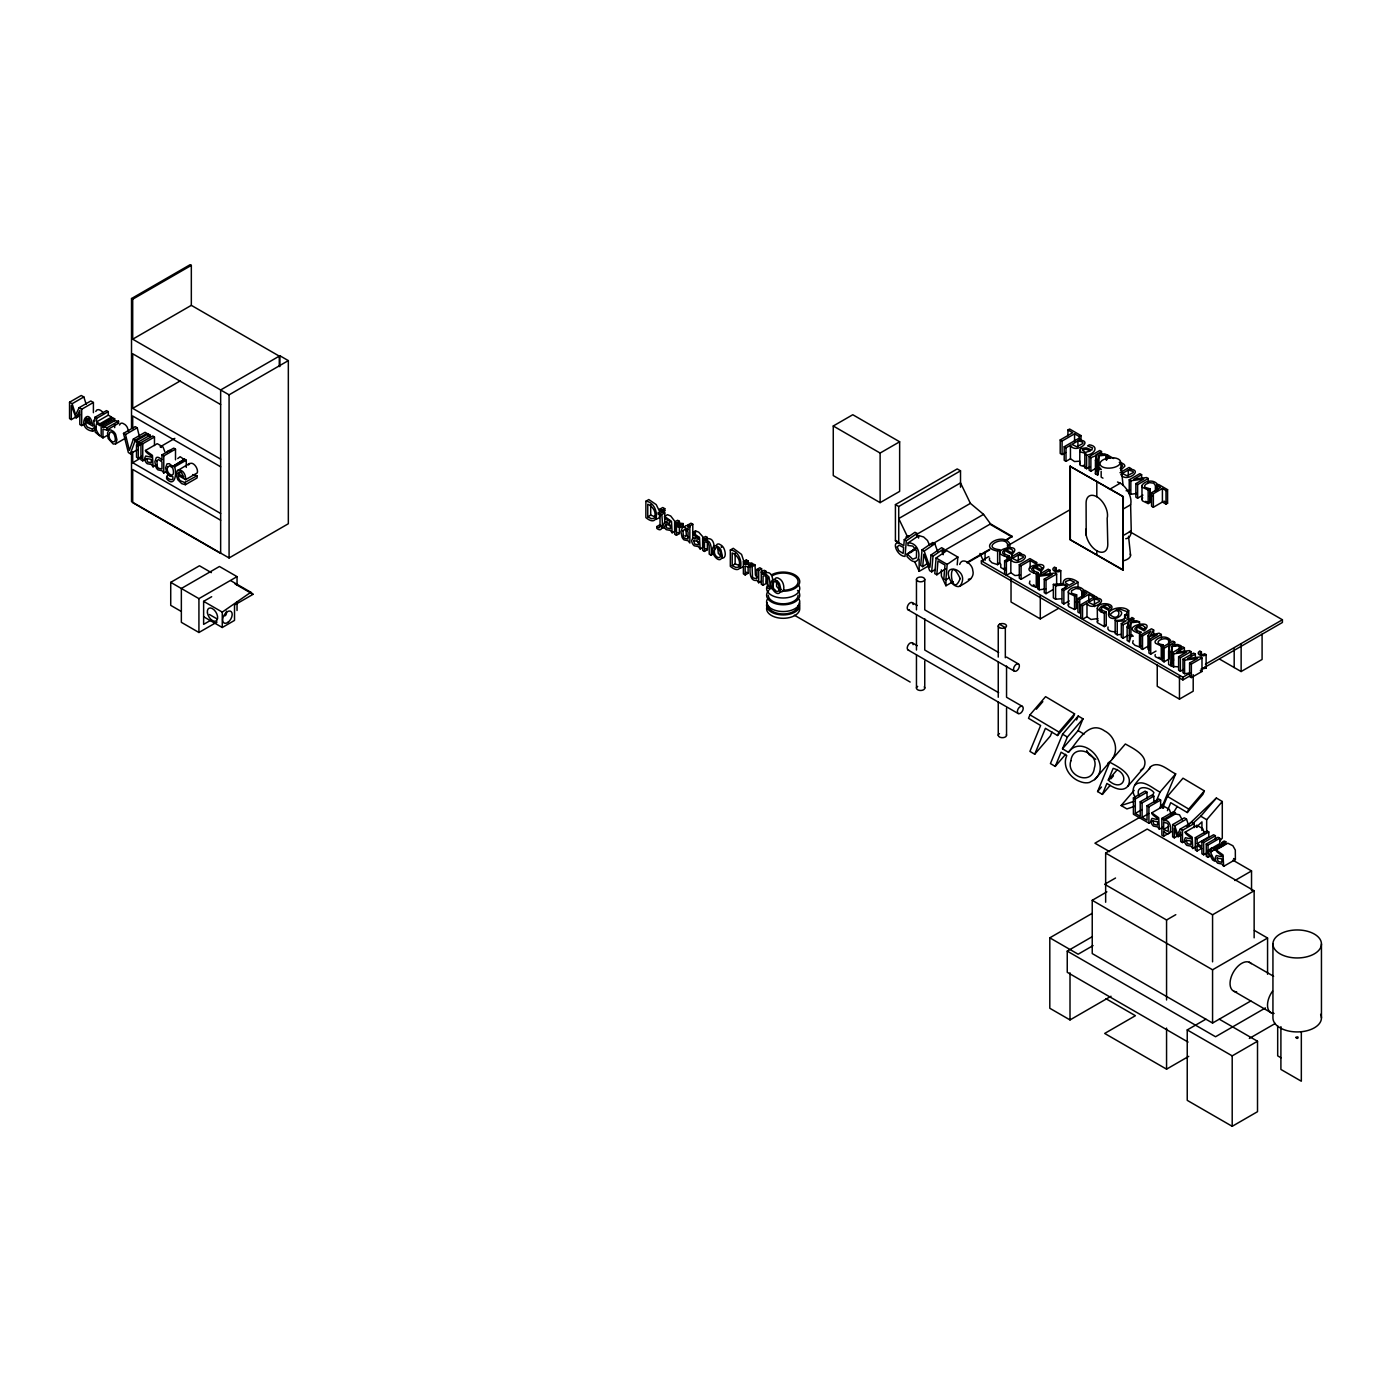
<?xml version="1.0" encoding="UTF-8"?>
<svg xmlns="http://www.w3.org/2000/svg" width="1391" height="1391" viewBox="0 0 1391 1391"><rect width="100%" height="100%" fill="white"/><g stroke="black" fill="none" stroke-linecap="round" stroke-linejoin="round"><path stroke-width="1.5" d="M1201.876 830.444L1201.963 821.872L1196.33 827.141M904.289 539.604L903.767 545.741C889.631 535.709 895.63 556.139 905.002 556.417L906.323 540.769L916.999 533.449L914.965 532.284L904.289 539.604L906.323 540.769M907.193 553.983L906.984 556.452C921.607 573.718 923.676 542.194 908.132 542.907L907.923 545.428L912.826 546.107L916.565 550.906L916.426 557.739L912.722 559.182L907.193 553.983L916.095 547.88M916.669 537.361L916.999 533.449M918.599 538.091L918.808 535.587L923.641 536.978L927.501 540.508L929.623 545.376M937.743 551.844L934.856 543.759L932.7 542.525L922.024 549.845L920.72 565.494L922.737 566.659L928.075 563.007M922.737 566.659L923.78 554.244L929.64 570.658L931.692 571.84L935.239 569.388M943.185 554.731L943.672 548.854L941.655 547.689L930.979 555.026L929.953 567.25L924.18 551.097L922.024 549.845M931.692 571.84L932.996 556.191L943.672 548.854M957.199 564.885L957.86 557.061L946.767 550.645L936.108 557.982L934.787 573.631L936.821 574.796L945.706 568.693M936.821 574.796L937.969 561.008L944.993 565.059L943.828 578.865L945.863 580.03L949.427 577.595M945.863 580.03L947.184 564.381L957.86 557.061M717.739 547.498L718.295 553.409L721.112 556.139M659.977 514.201L659.195 517.782L655.996 519.417M666.619 522.633L667.089 520.738L669.54 520.338M685.919 529.258L686.319 534.787A2.765 1.6 60 0 0 687.623 536.63L688.945 537.361M694.631 538.804L695.691 536.457L698.682 536.909M1086.18 528.893L1086.197 535.257A15.527 8.972 60 0 0 1098.247 551.497A15.527 8.972 60 0 0 1107.792 544.437L1107.166 518.287A15.162 8.763 60 0 0 1098.212 497.648A15.162 8.763 60 0 0 1086.093 502.916L1086.197 535.257M1084.824 467.689L1085.954 467.046L1080.494 465.463A4.556 2.626 0 0 1 1079.729 464.003L1079.833 449.971A5.129 2.973 0 0 1 1081.224 448.528L1086.284 447.85L1091.813 450.11L1092.491 447.919L1087.588 445.85L1089.396 444.807C1099.273 446.25 1094.717 454.196 1086.597 455.187L1084.824 454.161L1084.824 467.689L1086.597 468.715L1090.231 466.628M1079.729 464.003L1079.833 463.499A5.129 2.973 0 0 1 1080.129 462.994M85.494 420.308L86.364 418.378L88.485 418.621L91.111 423.542L85.494 420.308L88.85 418.378M178.204 473.827L179.091 471.897L181.213 472.158L183.838 477.078L178.204 473.827L181.56 471.897M1097.29 608.389C1098.507 599.886 1119.599 604.337 1109.01 610.597L1101.637 606.337L1099.881 607.971A4.173 2.417 0 0 0 1100.125 609.588L1106.28 611.936L1104.315 613.066L1100.942 612.057L1097.29 608.389L1097.429 622.733L1104.315 626.611L1106.28 625.481L1106.175 611.884M1097.29 621.916L1097.968 620.316M169.998 474.679C161.078 475.357 174.797 484.259 172.762 476.557L169.598 476.157L166.711 472.923L165.633 467.828L167.007 463.899L169.25 463.655L172.762 466.437L184.586 459.204L186.272 460.178L186.272 467.428M172.762 466.437L184.586 459.204M1095.43 473.827L1096.682 468.889L1095.795 468.367L1090.892 471.201L1089.118 470.175L1089.118 456.631L1090.892 457.656L1096.682 455.344L1095.43 460.282L1095.43 473.827L1097.655 475.113L1097.655 461.569L1098.977 455.813L1107.549 455.013L1107.549 458.874M1097.655 475.113L1098.977 469.341L1098.977 455.813M1168.979 645.476L1168.979 659.021L1164.076 661.855L1162.285 660.812L1162.285 647.284L1164.076 648.31L1168.979 645.476L1169.866 645.998L1168.614 650.936L1168.614 664.463L1170.839 665.75L1170.839 652.223L1172.161 646.45L1180.733 645.667L1180.733 649.527M1170.839 665.75L1172.161 659.995L1172.161 646.45M664.724 526.441L663.803 528.111L661.925 528.058M989.575 558.069L989.401 560.086L991.992 562.799L997.625 564.642L999.868 563.338L999.729 549.723C977.369 547.237 1011.674 531.362 1007.449 549.115L1005.849 549.462L1011.466 552.714C1015.621 550.453 1009.553 547.706 1007.31 548.941M1127.979 635.374L1123.093 638.191L1121.32 637.165L1121.32 623.62L1123.093 624.646L1128.675 622.229L1127.127 626.976L1127.127 640.521L1129.283 641.755L1129.283 628.228L1130.918 622.681L1139.507 621.864L1139.507 625.724M1129.283 641.755L1130.918 636.209L1130.918 622.681M123.486 433.383L128.355 452.544L130.389 453.727L135.257 440.182L146.977 433.418L145.064 432.305L133.345 439.069L129.415 450.388L125.503 434.548L123.486 433.383L135.205 426.62L137.222 427.785L139.674 437.678M776.578 580.673L776.578 586.376L779.708 589.975M959.703 564.398C962.329 556.226 972.639 564.485 972.744 570.223C975.282 578.83 965.545 582.481 959.929 586.254C957.078 587.489 954.122 585.315 952.122 583.438C937.065 559.669 972.309 568.884 959.929 586.254M1107.984 626.993C1106.436 631.045 1112.817 632.192 1115.669 631.601M1034.713 754.235L1045.423 728.328L1057.525 735.509L1073.139 717.339L1074.565 713.861L1045.58 696.648L1029.966 714.835L1028.523 718.312L1040.624 725.493L1029.914 751.383L1034.713 754.235L1050.327 736.048L1051.961 732.066M1057.525 735.509L1058.951 732.049L1074.565 713.861M1112.331 758.843C1119.042 749.401 1114.608 735.926 1104.576 730.901C1088.266 719.373 1077.086 742.985 1068.427 752.305L1062.515 748.793L1078.129 730.605L1082.998 718.851L1078.199 716.017L1062.585 734.205L1050.431 763.572L1055.23 766.406L1065.645 754.287M1055.23 766.406L1061.107 752.218L1066.775 755.574C1062.028 766.128 1069.696 777.778 1079.816 781.446A16.414 12.015 40.7 0 0 1089.431 782.472L1094.665 779.569L1110.279 761.381L1107.845 763.19M1062.515 748.793L1067.384 737.039L1082.998 718.851M1076.582 719.929L1078.199 716.017M1097.586 791.549L1109.74 762.181L1125.354 743.994C1133.282 748.497 1150.044 756.217 1143.472 768.093L1127.858 786.28C1122.05 792.87 1112.661 787.15 1106.906 783.446L1102.385 794.4L1097.586 791.549L1101.498 787.01M1108.297 780.108L1113.148 768.371C1131.944 773.309 1122.937 794.07 1108.297 780.108L1117.408 769.501M1152.357 796.243L1153.887 792.557C1149.383 786.558 1135.039 784.559 1138.794 795.582M1156.008 801.842L1160.059 792.053L1175.673 773.865C1168.44 770.684 1158.807 760.268 1150.548 766.754C1145.732 775.587 1127.04 784.785 1135.091 796.939M1175.673 773.865L1163.519 803.233L1159.625 807.771M1162.511 808.136L1167.379 796.382L1182.993 778.195L1204.363 790.888L1202.919 794.348L1187.305 812.535L1170.735 802.694L1167.432 810.675M1177.273 806.432L1173.03 813.439M1187.305 812.535L1188.749 809.075L1204.363 790.888M1223.628 843.954L1210.466 852.196L1214.795 861.22L1212.569 859.934L1208.031 851.675L1208.031 857.325L1206.258 856.282L1206.258 844.024L1217.977 837.26L1219.768 838.286L1219.768 843.624L1208.031 850.388L1208.031 845.05L1219.768 838.286M905.976 537.256L906.88 535.883L909.54 535.778M780.09 591.94C785.22 592.931 784.124 584.985 782.507 582.186A5.929 3.425 60 0 0 780.09 579.195L778.038 578.03A5.981 3.46 60 0 0 775.622 578.221L774.631 579.699M1222.011 842.685L1221.402 843.763M119.504 425.037L120.478 423.56A5.981 3.46 60 0 1 122.912 423.368L124.947 424.533A5.929 3.425 60 0 1 127.363 427.524L128.581 431.558M716.035 545.863L717.008 544.385A5.981 3.46 60 0 1 719.443 544.194L721.477 545.359A5.929 3.425 60 0 1 723.894 548.35C725.25 551.184 726.711 557.582 722.398 558.313M93.406 412.692L93.406 402.486L90.798 400.973L79.061 407.737L75.653 414.866L72.123 403.72L69.55 402.242L69.55 418.604L71.306 419.613L79.687 414.779M95.753 411.423C97.3 407.476 102.239 410.71 103.403 413.353M188.463 464.959C192.201 459.465 198.739 468.384 197.296 472.888L185.577 479.669L178.204 475.409L178.743 478.365A4.173 2.417 60 0 0 180.256 480.712L184.725 482.538L197.105 475.705L197.105 477.948L185.368 484.711L181.734 483.651L177.805 479.721L176.483 475.705L177.161 470.853L189.489 463.464M71.306 419.613L71.306 405.529L76.105 417.874L79.809 410.432L79.809 424.516L81.686 425.594L85.042 423.664M166.955 452.458L167.946 450.98A5.877 3.391 60 0 1 170.206 450.667A6.816 3.947 60 0 1 171.076 451.067M684.233 527.537L685.224 526.041A5.877 3.391 60 0 1 687.484 525.746A6.816 3.947 60 0 1 689.745 527.154M1194.208 827.61L1194.208 823.524L1192 822.255L1180.281 829.036L1177.586 834.287L1174.786 825.854L1172.63 824.602L1172.63 836.878L1174.3 837.834L1179.325 834.948M177.735 458.561L180.152 456.735L184.481 459.673M1174.3 837.834L1174.3 828.201L1176.838 835.921L1178.16 836.687L1180.716 831.905L1180.716 841.538L1182.472 842.563L1185.828 840.633M1127.858 786.28C1134.43 774.404 1117.668 766.684 1109.74 762.181M1222.22 842.181L1224.236 840.999L1225.801 841.764L1225.801 843.537C1220.881 848.336 1214.1 847.815 1210.466 852.196M1149.401 768.684L1150.548 766.754M1147.558 646.519L1142.533 649.423L1140.863 648.449L1140.863 634.905L1151.487 628.784L1153.643 630.019L1150.548 635.044L1159.138 633.201L1161.346 634.47L1161.346 638.33M1147.992 635.652L1149.331 636.417L1149.331 649.962L1147.992 649.18L1147.992 635.652L1150.896 631.062L1142.533 635.878L1140.863 634.905M1000.807 564.224L1000.738 567.424L1004.945 569.927M1029.914 581.021L1029.375 583.438L1031.739 585.733L1036.26 587.315L1038.208 586.185L1038.103 572.588L1032.052 570.293A4.173 2.417 0 0 1 1031.809 568.676L1033.583 567.059L1040.937 571.301C1054.917 557.861 1012.752 567.319 1036.26 573.77L1038.103 572.588M1133.143 640.625L1132.622 643.042L1134.986 645.337L1139.507 646.919L1141.455 645.789M1069.07 603.711L1068.549 604.511A5.807 3.356 0 0 0 1068.914 606.789L1074.547 609.467L1076.547 608.319L1076.547 594.774L1071.47 593.261L1071.539 590.706L1075.869 588.515L1080.094 589.071L1081.885 591.575L1081.989 597.435L1081.885 591.575L1084.006 590.48C1080.581 585.281 1071.887 586.167 1068.549 590.966A5.807 3.356 0 0 0 1068.914 593.244L1074.547 595.939L1076.547 594.774M1142.689 497.822L1142.167 498.621A5.807 3.356 0 0 0 1142.533 500.899L1148.166 503.577L1150.183 502.412L1150.183 488.884L1145.106 487.372L1144.515 485.894L1145.801 484.259L1149.505 482.625L1153.73 483.181L1155.521 485.685L1155.625 491.545M1068.427 752.305C1082.511 732.901 1112.696 764.111 1094.665 779.569M743.629 566.537L740.447 568.154M1036.33 709.219L1042.833 701.638M1110.818 778.908L1113.426 775.865M1102.385 794.4L1110.192 785.306M1134.708 806.311L1126.901 808.936L1121.146 805.528L1134.152 790.366M1186.888 826.237L1216.395 798.017L1222.289 801.529L1222.289 838.112L1219.698 841.138M1193.182 823.124L1200.781 816.204L1216.395 798.017M1206.675 832.618L1206.675 819.716L1222.289 801.529M115.644 443.868L116.931 439.834L115.644 434.305A5.929 3.425 60 0 0 113.227 431.314L111.176 430.132A5.981 3.46 60 0 0 108.759 430.323L107.524 432.949L108.15 438.53L113.227 444.042L115.644 443.868L125.694 438.061M1143.472 768.093L1140.464 770.475M1134.934 784.941C1143.193 778.456 1152.826 788.871 1160.059 792.053M1120.103 468.402L1122.415 466.194A3.408 1.965 0 0 0 1121.876 464.785L1120.555 464.038M222.264 627.497L222.264 612.11L250.832 592.27L253.058 594.322L234.523 605.033L234.523 620.403L222.264 627.497L203.625 616.735M1060.777 570.71C1058.221 573.648 1049.144 570.362 1054.5 567.093L1056.047 567.98C1052.274 569.788 1057.595 571.875 1059.229 569.806L1060.777 570.71L1060.777 584.237L1059.09 584.985M1206.119 654.622C1203.563 657.56 1194.486 654.274 1199.842 650.988L1201.389 651.892C1197.616 653.7 1202.937 655.787 1204.571 653.718L1206.119 654.622L1206.119 668.149L1201.007 669.088M908.132 542.907L918.808 535.587M907.349 554.07L916.252 547.967M910.34 552.766L915.678 549.097M924.18 551.097L934.856 543.759M1004.493 550.245L1002.72 551.879A4.173 2.417 0 0 0 1002.963 553.496L1009.118 555.844L1007.171 556.974C983.646 550.523 1025.828 541.064 1011.848 554.505L1004.493 550.245L1004.493 556.052M1136.83 626.663L1135.056 628.28A4.173 2.417 0 0 0 1135.299 629.897L1141.455 632.262L1139.507 633.374C1115.982 626.924 1158.164 617.465 1144.184 630.905L1136.83 626.663L1136.83 632.453M131.519 428.185L131.519 298.543L190.15 264.69L191.332 265.368L191.332 305.342L279.278 356.131L279.278 366.546M131.519 298.543L132.701 299.221L191.332 265.368M132.701 299.221L132.701 339.195L191.332 305.342M69.55 402.242L81.269 395.479L83.843 396.957L86.207 404.381M72.123 403.72L83.843 396.957M79.061 407.737L81.686 409.25L93.406 402.486M74.975 417.23L78.313 415.283M76.105 417.874L79.461 415.944M96.014 427.002L91.997 429.002L87.546 427.176A4.173 2.417 60 0 1 86.016 424.829L85.494 421.89L88.85 419.943M108.289 415.161L111.576 417.057L111.576 418.778L99.856 425.542L96.57 423.646C94.275 429.28 97.944 432.757 99.856 435.992L95.231 432.166L93.562 420.204L94.779 420.899L94.779 417.37L106.498 410.606L108.289 411.632L108.289 415.161L96.57 421.925L96.57 418.395L108.289 411.632M96.57 421.925L99.856 423.82L111.576 417.057M107.994 434.983L102.969 437.887L101.178 436.861L101.178 424.585L112.897 417.822L114.688 418.847L114.688 420.673L102.969 427.454L102.969 425.629L114.688 418.847M85.494 421.89L92.849 426.133C89.233 402.99 74.453 428.515 92.658 431.193L96.014 429.263M220.647 404.555L132.701 353.783L132.701 408.363L180.343 380.856M102.969 427.454L105.386 427.124A4.921 2.852 60 0 1 106.811 427.906L118.531 421.143L114.688 420.673M102.969 437.887L102.969 429.176L106.811 430.062L118.531 423.281L118.531 421.143M125.503 434.548L137.222 427.785M131.519 451.953L131.519 501.647L229.08 557.965L288.337 523.746L288.337 360.617L279.904 355.766L220.647 389.967L220.647 553.427L132.701 502.655L132.701 469.445L220.647 520.234M154.471 445.555L154.471 437L152.697 435.974L138.422 444.042L136.388 442.86L136.388 440.721L148.124 433.957L150.158 435.14L150.158 437.278M136.388 440.721L138.422 441.903L150.158 435.14M141.656 456.352L138.3 458.282L136.509 457.256L136.509 444.998L139.865 443.051M136.509 444.998L138.3 446.024L141.656 444.094M146.107 458.926L142.751 460.856L140.96 459.83L140.96 442.738L142.751 443.781L154.471 437M132.701 339.195L229.08 394.835L288.337 360.617M130.389 453.727L137.083 449.849M156.435 464.89L153.097 466.82L151.306 464.49L147.22 463.707A4.556 2.626 60 0 1 145.568 461.742L145.186 460.96A5.129 2.973 60 0 1 144.629 458.387L145.707 456.039C160.295 459.395 145.012 453.692 145.499 450.441L157.218 443.677L163.025 446.946L164.816 451.675M132.701 452.092L132.701 462.716L141.865 457.413M160.174 446.841L174.831 438.374M167.129 471.062L163.773 472.992L161.982 470.714L157.983 469.88A4.816 2.782 60 0 1 155.966 467.185L154.87 461.812L156.227 457.743A5.877 3.391 60 0 1 158.47 457.448A6.816 3.947 60 0 1 161.982 460.195L161.982 454.874L173.719 448.111L175.509 449.137L175.509 459.83M161.982 454.874L163.773 455.918L175.509 449.137M172.867 465.968L174.536 466.941L186.272 460.178M180.934 611.258L170.728 605.363L170.728 582.36L199.452 565.772L211.362 572.64M170.728 582.36L198.93 598.634L237.044 576.639L237.044 585.107M210.945 620.143L203.625 624.368L203.625 601.347L211.675 596.704M237.044 576.639L219.448 566.485L181.352 588.48L181.352 622.333L198.93 632.488L217.083 622.02M645.876 501.264C658.917 502.186 660.951 530.041 645.876 517.608L645.876 501.264L648.815 499.56L656.222 504.603L659.786 511.871M659.821 509.193L662.759 507.506L664.794 508.671L664.794 510.827L661.855 512.514L659.821 511.332L659.821 509.193L661.855 510.375L664.794 508.671M647.771 516.826L651.388 518.687L653.979 518.426C657.213 513.175 653.057 506.307 647.771 504.203L647.771 516.826L650.692 515.139L656.048 517.139M661.942 526.111L659.734 524.876L656.795 526.58L659.021 527.815L659.995 526.737L660.064 515.244L658.134 514.131L658.134 512.41L661.855 514.566L664.776 512.862L664.776 523.381M664.55 516.391L667.489 514.687L670.723 516.009L675 521.59L675.07 531.084L672.149 532.77L670.375 530.44L666.272 529.658A4.556 2.626 60 0 1 664.637 527.693L664.255 526.893A5.129 2.973 60 0 1 663.698 524.337L664.759 521.973C672.114 525.642 671.279 519.782 664.655 518.547L664.55 516.391L671.505 521.329L672.149 532.77M833.261 425.994L852.787 414.727L899.647 441.782L899.647 491.371L880.12 502.638L833.261 475.583L833.261 425.994L880.12 453.049L899.647 441.782M676.443 535.257L676.443 526.546L679.382 524.859L679.382 533.553L676.443 535.257L674.652 534.214L674.652 521.955L677.591 520.269L679.382 521.295L679.382 523.12L676.443 524.807L676.443 522.981L679.382 521.295M676.443 524.807L678.86 524.494A4.921 2.852 60 0 1 680.286 525.276L683.224 523.572L679.382 523.12M676.443 526.546L680.286 527.415L683.224 525.728L683.224 523.572M692.788 524.216L689.849 525.902L689.849 542.994L688.058 540.716L684.059 539.882A4.816 2.782 60 0 1 682.042 537.187L680.947 531.814L682.303 527.745A5.877 3.391 60 0 1 684.546 527.432A6.816 3.947 60 0 1 688.058 530.197L688.058 524.876L690.997 523.19L692.788 524.216L692.788 539.169M695.5 530.858L692.562 532.562L699.499 537.5L700.142 548.941L698.369 546.611L694.283 545.811A4.556 2.626 60 0 1 692.631 543.864L692.249 543.064A5.129 2.973 60 0 1 691.692 540.508L692.77 538.143C709.932 542.142 686.18 533.501 695.5 532.962L695.5 530.858L698.734 532.179L702.803 536.735L703.081 547.254L700.142 548.941M707.376 542.403L707.376 549.723L704.455 551.427L702.664 550.384L702.664 538.126L705.585 536.439L707.376 537.465L707.376 538.821L704.455 540.525L704.455 539.152L707.376 537.465M704.455 551.427L704.455 542.264L705.828 541.986A4.312 2.486 60 0 1 707.81 542.786L709.149 545.568L709.219 554.174L711.01 555.2L713.948 553.514C714.661 549.219 714.974 537.169 707.376 538.821M730.327 550.001C743.35 550.94 745.402 578.795 730.327 566.363L730.327 550.001L733.248 548.315L741.542 554.4L744.411 562.955M732.205 565.581L735.839 567.441L738.412 567.18C741.664 561.929 737.491 555.061 732.205 552.957L732.205 565.581L735.144 563.894L740.499 565.894M748.115 566.276L748.115 573.248L745.176 574.935L743.385 573.909L743.385 561.634L746.324 559.947L748.115 560.973L748.115 562.799L745.176 564.485L745.176 562.677L748.115 560.973M745.176 564.485L747.593 564.172A4.921 2.852 60 0 1 749.019 564.955L751.957 563.268L748.115 562.799M761.607 581.038L758.686 582.725L756.895 580.343C749.314 582.012 749.61 569.945 750.323 565.65L753.261 563.946L755.052 564.989L755.4 574.918A1.947 1.13 60 0 0 756.443 576.378L757.069 576.796M745.176 574.935L745.176 566.224L748.932 567.059L751.957 565.407L751.957 563.268M750.323 565.65L752.114 566.676L755.052 564.989M752.114 566.676L752.461 576.604A1.947 1.13 60 0 0 753.505 578.065L756.895 578.586L756.895 569.441L759.816 567.737L761.607 568.78L761.607 572.866M756.895 569.441L758.686 570.466L761.607 568.78M765.989 574.413L765.989 583.559L763.05 585.263L761.26 584.22L761.26 571.962L764.198 570.258L765.989 571.301L765.989 572.657L763.05 574.344L763.05 572.988L765.989 571.301M899.09 543.116L895.421 540.995L895.421 504.603L957.217 468.923L960.52 470.836L960.52 487.198M895.421 504.603L898.725 506.515L960.52 470.836M763.05 585.263L763.05 576.1L764.441 575.822A4.312 2.486 60 0 1 766.424 576.604L767.762 579.404L767.832 588.01L769.623 589.036L772.544 587.35C773.257 583.055 773.587 571.005 765.989 572.657M1067.94 435.783L1067.94 429.993L1069.609 429.019L1080.998 435.592L1080.998 441.399L1082.476 442.234A2.695 1.547 0 0 1 1082.824 443.52L1076.825 446.754L1071.905 444.39L1077.921 440.93L1081.103 441.469M1065.645 452.51L1062.081 454.561L1060.203 453.483L1060.203 439.939L1072.687 432.74L1067.94 429.993M1060.203 439.939L1062.081 441.034L1074.565 433.818L1079.329 436.565L1080.998 435.592M1064.202 446.772L1078.738 438.374L1080.529 439.417L1079.416 440.06C1094.334 440.947 1074.878 454.37 1070.444 445.242L1065.993 447.815L1064.202 446.772L1064.202 460.317L1065.993 461.343L1070.444 458.769L1070.444 445.242M916.095 534.718L970.396 503.368L983.559 514.374L990.531 523.885L1012.109 536.335L1004.615 541.342M1084.824 454.161L1085.954 453.501L1080.494 451.919A4.556 2.626 0 0 1 1079.729 450.475M931.135 544.646L983.559 514.374M1070.027 466.263L1123.302 496.674L1123.006 570.188L1070.027 539.604L1070.027 466.263L1123.302 496.674M1089.118 456.631L1099.725 450.493L1101.516 451.536L1101.516 455.396M1101.516 451.536L1096.89 454.196L1104.645 453.901L1107.549 455.013M1106.61 460.143L1106.61 456.283L1108.175 455.379L1113.582 458.491M941.846 551.984L990.531 523.885M914.809 561.964L919.155 571.336L928.075 566.189M1120.016 472.697L1129.092 467.446L1130.883 468.489L1129.77 469.132C1144.689 470.019 1125.232 483.442 1120.798 474.314M967.162 562.277L989.627 549.306M1004.615 540.664L1012.109 536.335M967.162 562.955L989.627 549.984M1128.275 470.002L1122.241 473.462L1127.179 475.826L1133.178 472.592A2.695 1.547 0 0 0 1132.83 471.306L1128.275 470.002L1128.275 475.792M1009.883 547.898L1009.883 544.02C1004.093 531.362 976.082 547.028 997.625 551.097L999.729 549.723M1007.449 545.237L1009.883 544.02M1190.4 675.609L1182.889 679.938L981.368 563.598L981.368 560.886L988.879 556.556M1009.536 544.629L1069.644 509.923M1109.444 489.441L1120.259 483.181A15.162 8.763 60 0 1 1130.622 504.759L1131.248 530.91A15.527 8.972 60 0 1 1125.754 538.717M941.377 569.841L941.377 575.926L945.95 585.767L953.078 581.647M1137.316 493.422L1130.848 494.274L1129.231 493.336L1129.231 479.791L1139.855 473.67L1141.628 474.679L1141.628 478.556M1141.628 474.679L1133.839 479.182L1146.567 477.548L1148.253 478.504L1148.253 482.381M1142.933 495.109L1137.629 498.187L1135.856 497.161L1135.856 483.616L1143.785 479.043L1130.848 480.73L1129.231 479.791M1004.615 560.764L1019.151 552.366L1020.942 553.409L1019.829 554.053C1034.73 554.939 1015.274 568.363 1010.84 559.234L1006.388 561.79L1004.615 560.764L1004.615 574.309M1135.856 483.616L1137.629 484.642L1148.253 478.504M1018.316 554.922L1012.3 558.382L1017.238 560.747L1023.22 557.513A2.695 1.547 0 0 0 1022.889 556.226L1018.316 554.922L1018.316 560.712M1157.625 490.38L1157.625 484.572C1154.217 479.391 1145.506 480.278 1142.167 485.076A5.807 3.356 0 0 0 1142.533 487.354L1148.166 490.032L1150.183 488.884M1157.625 484.572L1155.625 485.737L1155.521 491.475M1030.14 574.066L1021.081 579.299L1019.29 578.256L1019.29 564.711L1029.914 558.591L1036.66 562.486L1036.66 566.346M1156.999 485.372L1158.564 484.468L1167.588 489.667L1167.588 503.212L1166.006 504.116L1162.407 502.029L1153.348 507.263L1151.557 506.22L1151.557 492.692L1160.616 487.459L1156.999 485.372L1156.999 491.179M1019.29 564.711L1021.081 565.754L1030.14 560.521L1035.095 563.39L1036.66 562.486M1010.84 559.234L1010.84 572.762L1006.388 575.335L1006.388 561.79M1070.027 539.604L1123.302 570.014M1123.406 508.915L1130.622 504.759M1151.557 492.692L1153.348 493.718L1162.407 488.484L1166.006 490.571L1167.588 489.667M1045.702 588.932L1039.233 589.784L1037.616 588.845L1037.616 575.3L1048.24 569.18L1050.014 570.188L1050.014 574.066M1050.014 570.188L1042.224 574.692L1054.952 573.04L1056.638 574.014L1056.638 585.611M1053.091 589.593L1046.015 593.679L1044.241 592.67L1044.241 579.125L1052.17 574.553L1039.233 576.239L1037.616 575.3M1044.241 579.125L1046.015 580.151L1056.638 574.014M1124.032 535.066L1131.248 530.91M1069.175 600.929L1063.854 603.99L1061.976 602.912L1061.976 589.367L1067.61 586.115L1065.471 584.881L1055.613 585.681L1053.352 584.376L1053.352 597.921L1055.613 599.225L1061.524 598.739M1061.976 589.367L1063.854 590.445L1078.025 582.273L1078.025 588.08M1083.38 595.139L1083.38 591.262L1084.945 590.358L1093.952 595.557L1093.952 599.434M1011.031 578.569L1011.031 602.007L1040.294 618.891L1058.377 608.458M1093.952 595.557L1092.387 596.461L1088.77 594.374L1079.729 599.608L1079.729 613.153L1077.938 612.11L1077.938 598.582L1086.98 593.348L1083.38 591.262M1080.755 604.72L1095.291 596.339L1097.082 597.365L1095.969 598.008C1110.887 598.895 1091.413 612.318 1086.98 603.19L1082.528 605.763L1080.755 604.72L1080.755 618.265M1094.456 598.878L1088.44 602.355L1093.378 604.702L1099.359 601.468A2.695 1.547 0 0 0 1099.029 600.182L1094.456 598.878L1094.456 606.615M1086.98 603.19L1086.98 616.735L1082.528 619.291L1082.528 605.763M1128.727 610.719C1123.58 604.494 1104.054 609.119 1109.444 617.117C1116.138 622.542 1129.162 610.823 1115.999 610.093L1119.825 609.015L1127.075 611.657L1128.727 610.719L1128.727 620.386M1124.623 618.908L1124.623 615.048L1126.154 614.144L1128.118 616.578C1124.728 620.247 1128.727 621.203 1131.944 617.5L1133.717 618.526L1133.717 622.386M1121.32 623.62L1126.206 620.803L1117.234 621.273L1115.165 620.073L1115.165 633.618L1117.234 634.8L1121.372 634.383M1133.717 618.526L1129.057 621.203L1136.603 620.751L1139.507 621.864M1156.025 651.075L1150.722 654.135L1148.949 653.109L1148.949 639.582L1157.295 634.765L1149.331 636.417M1148.949 639.582L1150.722 640.59L1161.346 634.47M1163.172 644.781C1147.662 642.955 1172.891 631.757 1168.718 645.563L1168.614 641.634L1170.718 640.538C1167.31 635.357 1158.599 636.243 1155.26 641.042A5.807 3.356 0 0 0 1155.625 643.32L1161.259 645.998L1163.276 644.833L1163.276 658.378L1161.259 659.543L1155.625 656.848A5.807 3.356 0 0 1 1155.26 654.57M1162.285 647.284L1172.909 641.147L1174.699 642.173L1174.699 646.05M1174.699 642.173L1170.074 644.85L1177.829 644.537L1180.733 645.667M1177.916 666.793L1171.987 666.411L1171.987 652.883L1182.611 646.745L1184.384 647.771L1184.384 651.631M1184.384 647.771L1176.577 652.275L1189.322 650.623L1190.992 651.597L1190.992 655.457M1183.915 669.21L1180.385 671.262L1178.612 670.236L1178.612 656.708L1186.523 652.136L1173.604 653.805L1171.987 652.883M1178.612 656.708L1180.385 657.717L1190.992 651.597M1191.044 672.844L1184.576 673.696L1182.959 672.757L1182.959 659.212L1193.582 653.075L1195.356 654.1L1195.356 657.978M1195.356 654.1L1187.566 658.604L1200.294 656.952L1201.98 657.926L1201.98 671.47L1191.357 677.591L1189.583 676.582L1189.583 663.038L1197.512 658.465L1184.576 660.151L1182.959 659.212M1189.583 663.038L1191.357 664.063L1201.98 657.926M981.368 560.886L1182.889 677.226L1190.4 672.896M1205.423 664.22L1282.415 619.76L1282.415 622.472L1201.668 669.106M1157.242 665.141L1157.242 686.285L1179.464 699.117L1193.2 691.188L1193.2 674.635M1220.185 659.456L1241.137 671.54L1262.089 659.456L1262.089 634.07M1152.252 821.246L1148.914 823.176L1133.404 814.239L1133.404 797.878L1145.141 791.114L1147.019 792.209L1147.019 798.399M1133.404 797.878L1135.299 798.973L1147.019 792.209M1135.299 798.973L1135.299 813.439L1140.22 816.274L1140.22 801.807L1151.939 795.043L1153.835 796.139L1153.835 802.329M1140.22 801.807L1142.098 802.903L1153.835 796.139M1142.098 802.903L1142.098 817.369L1147.036 820.203L1147.036 805.754L1158.755 798.973L1160.633 800.068L1160.633 808.241M1135.299 813.439L1141.994 809.562M1147.036 805.754L1148.914 806.832L1160.633 800.068M1139.855 817.265L1094.943 843.189L1109.653 851.675M1142.098 817.369L1148.81 813.492M1162.702 827.28L1159.346 829.21L1157.573 826.88L1153.487 826.098A4.556 2.626 60 0 1 1151.835 824.133L1151.452 823.333A5.129 2.973 60 0 1 1150.896 820.777L1151.957 818.412C1166.562 821.785 1151.279 816.082 1151.765 812.831L1163.485 806.067L1169.292 809.319L1171.083 814.048M1172.022 831.383L1163.658 836.217L1161.868 835.191L1161.868 818.395L1173.587 811.631L1175.378 812.657L1175.378 813.944L1163.658 820.707L1163.658 819.421L1175.378 812.657M1105.654 902.237L1105.654 853.048L1147.21 829.053L1254.143 890.779L1254.143 937.83M1163.658 829.401L1163.658 822.446L1167.066 823.107A2.695 1.547 60 0 1 1168.353 824.915L1168.162 831.505L1163.658 829.401L1168.683 826.497M1172.63 824.602L1184.35 817.838L1186.506 819.09L1188.749 825.819M1174.786 825.854L1186.506 819.09M1180.281 829.036L1182.472 830.305L1194.208 823.524M1196.121 846.58L1192.783 848.51L1190.992 846.18L1186.906 845.398A4.556 2.626 60 0 1 1185.271 843.433L1184.871 842.633A5.129 2.973 60 0 1 1184.315 840.077L1185.393 837.712C1199.998 841.086 1184.697 835.365 1185.184 832.131L1196.921 825.35L1202.711 828.619L1204.502 833.348M1178.16 836.687L1181.515 834.756M1115.53 878.017L1104.68 884.276L1166.562 919.99L1175.795 914.669M1202.102 848.093L1197.077 850.996L1195.286 849.953L1195.286 837.695L1207.005 830.931L1208.796 831.957L1208.796 836.913L1197.077 843.694L1197.077 838.721L1208.796 831.957M1250.839 1000.946L1212.569 1023.046L1092.231 953.565L1092.231 900.307L1106.888 891.84M1197.077 843.694L1201.894 846.458L1201.894 841.503L1213.613 834.739L1215.404 835.765L1215.404 839.851M1201.894 841.503L1203.667 842.529L1215.404 835.765M1111.026 996.252L1070.009 1019.933L1049.805 1008.266L1049.805 937.83L1092.265 913.313M1208.031 851.675L1211.387 849.727M1208.031 850.388L1209.683 850.527L1211.648 847.71L1214.065 848.545L1225.801 841.764M1197.077 850.996L1197.077 845.467L1201.894 848.249L1201.894 853.761L1203.667 854.804L1207.023 852.874M1216.082 849.953L1227.801 843.189L1232.895 845.763L1235.312 850.075L1235.382 859.568L1223.663 866.35L1221.889 864.002L1217.786 863.22A4.556 2.626 60 0 1 1216.151 861.255L1215.769 860.473A5.129 2.973 60 0 1 1215.212 857.899L1216.273 855.552C1230.879 858.908 1215.595 853.205 1216.082 849.953L1223.019 854.891L1223.663 866.35M1208.031 857.325L1211.387 855.378M1188.07 1042.068L1067.245 972.309L1067.245 951.114L1092.387 936.595M1093.065 945.584L1078.147 954.209L1049.805 937.83M1234.912 880.538L1251.535 870.94L1251.535 890.396M1105.654 853.048L1212.569 914.774L1254.143 890.779M1092.231 900.307L1212.569 969.788L1267.566 938.038L1267.566 974.256M1219.281 1019.186L1257.516 1041.25L1257.516 1111.687L1232.2 1126.31L1187.236 1100.351L1187.236 1029.931L1205.858 1019.186M1265.48 1007.919L1215.56 1036.747L1067.245 951.114M1105.984 998.721L1135.404 1015.708L1104.68 1033.443L1166.562 1069.157L1188.731 1056.36M1249.344 1038.434L1275.338 1023.428M1187.236 1029.931L1232.2 1055.873L1257.516 1041.25M1120.607 470.141L1124.797 466.315A5.929 3.425 0 0 0 1123.754 464.125L1121.702 462.96A5.981 3.46 0 0 0 1119.251 462.386M177.752 470.245C182.743 468.663 186.255 475.322 185.577 479.669M1097.829 618.595L1091.048 619.482L1086.98 616.735M970.605 578.934L968.327 579.299M704.455 540.525C712.036 538.856 711.723 550.906 711.01 555.2M763.05 574.344C770.649 572.692 770.336 584.742 769.623 589.036M1175.378 813.944L1179.498 814.796L1182.246 819.908M1163.658 820.707C1173.343 817.96 1172.543 841.677 1163.658 831.07L1163.658 836.217M1121.146 805.528L1134.082 801.32M1079.92 461.169L1074.513 461.534L1070.444 458.769M1130.274 490.241L1126.119 490.762M1020.333 575.161L1014.908 575.526L1010.84 572.762M1132.257 634.957L1130.483 635.131M1100.298 468.106L1098.368 468.245M1172.422 658.934L1173.482 658.76M1133.335 636.122L1130.918 636.209M1101.376 469.271L1098.977 469.341M1149.505 496.152L1152.217 496.135M1075.869 602.042L1078.581 602.042M1115.165 620.073C1118.173 621.151 1128.518 619.43 1124.623 615.048M1053.352 584.376L1063.802 583.594L1063.159 582.499C1064.324 575.752 1074.669 578.934 1078.025 582.273M1172.161 659.995L1173.674 660.047M998.599 563.216L999.868 563.338M1150.183 502.412L1147.749 502.081M1105.236 625.324L1106.28 625.481M145.499 450.441L152.436 455.379L153.097 466.82M1151.765 812.831L1158.703 817.769L1159.346 829.21M1185.184 832.131L1192.139 837.069L1192.783 848.51M1117.495 481.999L1120.259 483.181M1224.723 843.016L1225.801 843.537M671.297 527.224L668.462 523.572M699.29 543.394L696.595 540.734M1004.18 568.015L1005.467 568.606M1033.287 584.811L1034.574 585.402M1083.363 465.29L1084.25 465.707M1145.715 501.334L1146.671 501.786M1158.807 657.3L1159.746 657.734M1095.76 759.33L1089.188 754.722L1086.684 750.375M1106.61 456.283L1110.227 458.369M1095.43 460.282L1097.655 461.569M1163.971 501.125L1167.588 503.212M1102.959 478.156L1101.168 477.13L1101.168 471.323M1129.422 531.432L1282.415 619.76M990.149 524.337L1012.109 537.013M1204.571 667.263L1206.119 668.149M1077.938 598.582L1079.729 599.608M1127.127 626.976L1129.283 628.228M1168.614 650.936L1170.839 652.223M1200.294 670.497L1201.98 671.47M1076.443 608.25L1076.443 594.705M930.979 555.026L932.996 556.191M936.108 557.982L947.184 564.381M895.421 540.334L898.725 542.229L898.725 506.515M999.451 624.229L1005.328 627.619L1005.328 657.769M912.235 602.616L917.26 605.52M998.686 652.535L924.754 609.849L924.754 579.404M1006.545 657.074L1018.525 663.994A4.138 2.399 -60 0 1 1017.204 670.41A4.138 2.399 -60 0 1 1013.622 668.341A4.138 2.399 -60 0 1 1018.525 663.994M908.08 609.797L1014.369 671.175M912.235 642.798L917.26 645.702M998.686 692.718L924.754 650.032L924.754 618.804M1022.368 706.385A4.138 2.399 -60 0 0 1017.464 710.731A4.138 2.399 -60 0 0 1021.046 712.801A4.138 2.399 -60 0 0 1022.368 706.385L1006.545 697.256L1006.545 666.028M908.08 649.98L1018.212 713.566M662.759 509.645L664.794 510.827M688.058 524.876L689.849 525.902M661.073 510.723L664.776 512.862M683.12 525.676L682.164 525.016M674.652 521.955L676.443 522.981M702.664 538.126L704.455 539.152M743.385 561.634L745.176 562.677M761.26 571.962L763.05 572.988M748.932 567.059L749.019 564.955M677.591 532.527L679.382 533.553M705.585 548.697L707.376 549.723M712.157 552.488L713.948 553.514M746.324 572.205L748.115 573.248M1233.608 858.543L1235.382 859.568M1161.868 818.395L1163.658 819.421M1195.286 837.695L1197.077 838.721M1206.258 844.024L1208.031 845.05M1232.93 860.194L1251.535 870.94M794.383 615.205L910.166 682.042M1254.404 930.44L1267.566 938.038M1249.257 962.242L1273.617 976.308M1234.095 991.348L1271.548 1012.978M1281.024 1057.803L1277.686 1055.873L1277.686 1025.915M132.701 408.363L220.647 459.134M220.647 466.802L132.701 416.031L132.701 428.758M118.531 423.281L117.47 422.586M197.105 475.705L192.671 474.557M133.345 439.069L135.257 440.182M94.779 417.37L96.57 418.395M101.178 424.585L102.969 425.629M92.554 428.88L92.658 431.193M185.264 482.416L185.368 484.711M132.701 462.716L220.647 513.488M230.906 580.76L250.832 592.27M234.957 583.872L253.058 594.322M203.625 601.347L222.264 612.11M209.432 614.509L216.926 618.839M1078.129 730.605L1084.041 734.118M1029.966 714.835L1058.951 732.049M1062.585 734.205L1067.384 737.039M1167.379 796.382L1188.749 809.075M1200.781 816.204L1206.675 819.716M160.452 446.807L161.478 447.467M970.396 503.368L960.52 482.903L898.725 518.565L907.697 537.187M979.942 553.427L983.367 560.782M1120.59 462.125A10.346 5.147 -6.1 0 1 1105.097 467.811A10.346 5.147 -6.1 0 1 1105.184 458.856A10.346 5.147 -6.1 0 1 1120.59 462.125L1123.093 485.424M1128.536 536.265L1130.57 555.339M1321.45 943.95A24.256 13.997 0 0 1 1285.075 956.086A24.256 13.997 0 0 1 1285.075 931.831A24.256 13.997 0 0 1 1321.45 943.95L1321.45 1017.934M1301.333 1032L1301.333 1081.224L1280.902 1069.436L1280.902 1026.628M1272.939 943.95L1272.939 1017.934A24.256 13.997 0 0 0 1300.359 1031.809A24.256 13.997 0 0 0 1320.615 1014.3M1241.137 644.05L1241.137 671.54M1234.182 648.901L1234.182 667.524M1232.2 1055.873L1232.2 1126.31M1214.065 848.545L1214.065 850.318M1212.569 914.774L1212.569 961.842M1212.569 969.788L1212.569 1023.046M1203.667 842.529L1203.667 854.804M1201.389 651.892L1201.389 655.752M1196.921 825.35L1196.921 827.454M1191.357 664.063L1191.357 677.591M1184.576 660.151L1184.576 673.696M1182.889 677.226L1182.889 679.938M1182.472 830.305L1182.472 842.563M1180.385 657.717L1180.385 671.262M1179.464 675.852L1179.464 699.117M1179.185 646.554L1179.185 650.414M1173.604 653.805L1173.604 667.35M1166.562 919.99L1166.562 999.99M1166.562 1028.088L1166.562 1069.157M1166.006 490.571L1166.006 504.116M1164.076 648.31L1164.076 661.855M1163.485 806.067L1163.485 808.154M1162.407 488.484L1162.407 502.029M1161.259 645.998L1161.259 659.543M1153.643 630.019L1153.643 635.826M1153.348 493.718L1153.348 507.263M1150.722 640.59L1150.722 654.135M1150.079 488.815L1150.079 502.36M1148.914 806.832L1148.914 823.176M1148.166 490.032L1148.166 503.577M1142.533 635.878L1142.533 649.423M1141.976 485.859L1141.976 499.404M1139.507 633.374L1139.507 646.919M1137.629 484.642L1137.629 498.187M1130.848 480.73L1130.848 494.274M1128.675 622.229L1128.675 626.089M1127.979 621.829L1127.979 625.689M1127.075 611.657L1127.075 615.535M1123.006 496.848L1123.006 570.188M1123.093 624.646L1123.093 638.191M1117.234 621.273L1117.234 634.8M1109.01 610.597L1109.01 614.457M1106.001 455.9L1106.001 459.76M1104.315 613.066L1104.315 626.611M1101.637 606.337L1101.637 612.144M1096.803 481.39L1096.803 496.726M1096.803 550.784L1096.803 554.713M1096.682 455.344L1096.682 468.889M1095.795 454.84L1095.795 468.367M1090.892 457.656L1090.892 471.201M1088.77 594.374L1088.77 602.112M1086.597 455.187L1086.597 468.715M1084.006 590.48L1084.006 596.27M1079.329 436.565L1079.329 440.425M1077.921 440.93L1077.921 446.72M1074.565 433.818L1074.565 441.556M1074.547 595.939L1074.547 609.467M1070.322 466.089L1070.322 539.43M1070.009 972.848L1070.009 1019.933M1068.358 591.749L1068.358 605.294M1065.993 447.815L1065.993 461.343M1065.471 584.881L1065.471 588.741M1063.854 590.445L1063.854 603.99M1062.081 441.034L1062.081 454.561M1056.047 567.98L1056.047 571.84M1055.613 585.681L1055.613 599.225M1046.015 580.151L1046.015 593.679M1040.937 571.301L1040.937 575.178M1040.294 595.626L1040.294 618.891M1039.233 576.239L1039.233 589.784M1036.26 573.77L1036.26 587.315M1033.583 567.059L1033.583 572.849M1030.14 560.521L1030.14 568.258M1021.081 565.754L1021.081 579.299M1011.848 554.505L1011.848 558.365M1009.014 555.791L1009.118 559.721M1007.606 545.342L1007.606 549.202M1007.171 556.974L1007.171 560.834M1006.545 708.262L1006.545 735.3M998.251 625.933L998.251 657.074M998.251 661.855L998.251 697.256M998.251 702.038L998.251 735.3M997.625 551.097L997.625 564.642M985.071 552.279L985.071 560.399M945.95 579.682L945.95 585.767M924.754 661.055L924.754 688.076M919.155 559.147L919.155 571.336M916.46 579.404L916.46 609.849M916.46 614.648L916.46 650.032M916.46 654.813L916.46 688.076M880.12 453.049L880.12 502.638M758.686 570.466L758.686 582.725M746.324 559.947L746.324 564.033M735.144 553.375L735.144 563.894M680.286 525.276L680.286 527.415M661.855 510.375L661.855 512.514M661.855 514.566C661.751 517.765 664.863 534.596 656.795 528.424L656.795 526.58M659.734 524.876L659.734 526.737M650.692 504.62L650.692 515.139M279.904 355.766L279.904 366.494M237.044 602.025L237.044 610.493M229.08 394.835L229.08 557.965M198.93 598.634L198.93 632.488M174.536 466.941C177.161 473.236 174.831 488.189 166.642 478.782L166.642 476.626M163.773 455.918L163.773 472.992M148.124 433.957L148.124 436.096M142.751 443.781L142.751 460.856M138.422 441.903L138.422 444.042M138.3 446.024L138.3 458.282M114.688 424.151L114.688 427.628M106.811 427.906L106.811 430.062M99.856 423.82L99.856 425.542M81.686 409.25L81.686 425.594M226.403 611.153A7.285 4.208 60 0 1 224.82 615.9M1236.634 991.8A16.431 9.494 -60 0 1 1232.861 973.126A16.431 9.494 -60 0 1 1251.291 963.685M1274.086 1013.43A16.431 9.494 -60 0 1 1272.591 991.105M908.688 650.171A4.138 2.399 -60 0 1 908.688 644.311A4.138 2.399 -60 0 1 913.087 644.694M909.401 609.919A4.138 2.399 -60 0 1 907.28 607.293A4.138 2.399 -60 0 1 910.41 602.686A4.138 2.399 -60 0 1 913.087 604.529M1006.388 734.674A4.138 2.399 0 0 1 1001.311 737.613A4.138 2.399 0 0 1 999.451 733.596M924.198 686.876A4.138 2.399 0 0 1 922.998 690.04A4.138 2.399 0 0 1 917.434 689.623A4.138 2.399 0 0 1 917.677 686.389M1130.222 554.035A10.346 5.147 -6.1 0 1 1122.885 560.921M799.199 606.25A16.588 9.581 0 0 1 783.168 618.3A16.588 9.581 0 0 1 767.154 606.25M798.086 595.192A14.918 8.607 0 0 1 783.168 603.798A14.918 8.607 0 0 1 768.267 595.192M797.53 590.41A16.588 9.581 0 0 1 783.168 604.772A16.588 9.581 0 0 1 768.823 590.41M799.199 599.486A16.588 9.581 0 0 1 783.168 611.536A16.588 9.581 0 0 1 767.154 599.486M798.086 605.346A14.918 8.607 0 0 1 783.168 613.953A14.918 8.607 0 0 1 768.267 605.346M799.199 602.859A16.588 9.581 0 0 1 783.168 614.926A16.588 9.581 0 0 1 767.154 602.859M799.199 585.941A16.588 9.581 0 0 1 783.168 597.991A16.588 9.581 0 0 1 767.154 585.941M771.449 574.883A16.588 9.581 0 0 1 798.504 577.995A16.588 9.581 0 0 1 783.168 591.227M774.891 589.94A16.588 9.581 0 0 1 771.449 588.428M768.823 586.446A16.588 9.581 0 0 1 768.823 576.865M772.631 575.561A14.918 8.607 0 0 1 796.956 578.36A14.918 8.607 0 0 1 783.168 590.253M685.537 536.526A4.816 2.782 60 0 1 684.963 535.5M721.112 546.906A3.408 1.965 60 0 1 721.686 547.445M897.23 546.906L898.708 550.575L903.124 553.479L903.628 547.532L899.108 545.185L897.23 546.906M1110.07 614.596C1120.729 624.611 1122.763 602.06 1110.07 614.596M960.19 578.586C950.592 602.077 946.697 549.688 960.19 578.586M722.259 555.583C720.868 567.024 707.793 551.427 714.07 546.072A5.981 3.46 60 0 1 716.504 545.881L718.538 547.063A5.929 3.425 60 0 1 720.973 550.054L722.259 555.583M780.873 589.419C779.464 600.86 766.389 585.263 772.683 579.908A5.981 3.46 60 0 1 775.117 579.717L777.152 580.899A5.929 3.425 60 0 1 779.569 583.89L780.873 589.419M109.472 433.453C106.655 441.503 118.739 446.824 114.34 434.792A3.408 1.965 60 0 0 112.845 432.844L111.541 432.079A3.425 1.982 60 0 0 110.045 432.305L109.472 433.453M714.8 549.202C711.983 557.252 724.068 562.573 719.669 550.54A3.408 1.965 60 0 0 718.173 548.593L716.869 547.828A3.425 1.982 60 0 0 715.374 548.054L714.8 549.202M773.413 583.038C770.579 591.088 782.664 596.409 778.264 584.376A3.408 1.965 60 0 0 776.787 582.429L775.465 581.664A3.425 1.982 60 0 0 773.97 581.89L773.413 583.038M156.905 460.96L157.305 466.489A2.765 1.6 60 0 0 158.609 468.315L161.982 468.976L161.982 461.916L158.418 459.482L156.905 460.96M682.981 530.962L683.381 536.491A2.765 1.6 60 0 0 684.685 538.317L688.058 538.978L688.058 531.901L684.494 529.484L682.981 530.962M167.668 467.046C164.973 473.583 176.414 480.625 172.762 468.124L169.754 465.776L167.668 467.046M146.594 458.561L147.62 461.986L151.306 462.786L151.306 459.378L146.594 458.561M665.646 524.494L666.689 527.919L670.375 528.719L670.375 525.329L665.646 524.494M693.657 540.664L694.683 544.09L698.369 544.889L698.369 541.482L693.657 540.664M1152.861 820.951L1153.887 824.359L1157.573 825.159L1157.573 821.768L1152.861 820.951M1186.28 840.234L1187.305 843.659L1190.992 844.459L1190.992 841.051L1186.28 840.234M1217.177 858.073L1218.203 861.498L1221.889 862.298L1221.889 858.89L1217.177 858.073M1070.861 760.807C1065.576 775.952 1092.248 786.437 1094.369 767.954C1099.707 752.809 1072.983 742.307 1070.861 760.807M1295.873 1037.443C1297.873 1040.642 1299.698 1035.095 1295.873 1037.443M1082.511 450.058L1085.258 452.423L1090.388 450.945L1085.832 449.137L1082.511 450.058M1042.102 567.928L1040.572 569.51L1034.956 566.259L1039.477 565.72L1042.102 567.928M1110.157 607.224L1108.627 608.806L1103.011 605.554L1107.532 604.998L1110.157 607.224M1145.332 627.532L1143.819 629.115L1138.203 625.863L1142.707 625.324L1145.332 627.532M1065.836 581.438L1065.593 581.838A3.06 1.774 0 0 0 1065.993 583.212L1069.175 585.211L1074.513 582.116L1069.853 579.995L1065.836 581.438M207.45 612.979A7.285 4.208 60 0 0 215.953 621.029A7.285 4.208 60 0 0 214.075 609.867A7.285 4.208 60 0 0 207.45 612.979M227.915 622.351A6.746 3.895 -60 0 0 231.289 611.692A6.746 3.895 -60 0 0 223.064 617.413A6.746 3.895 -60 0 0 227.915 622.351M917.677 581.108A4.138 2.399 0 0 0 924.615 580.03A4.138 2.399 0 0 0 919.538 577.091A4.138 2.399 0 0 0 917.677 581.108M999.451 627.619A4.138 2.399 0 0 0 1006.388 626.541A4.138 2.399 0 0 0 1001.311 623.62A4.138 2.399 0 0 0 999.451 627.619"/></g></svg>
